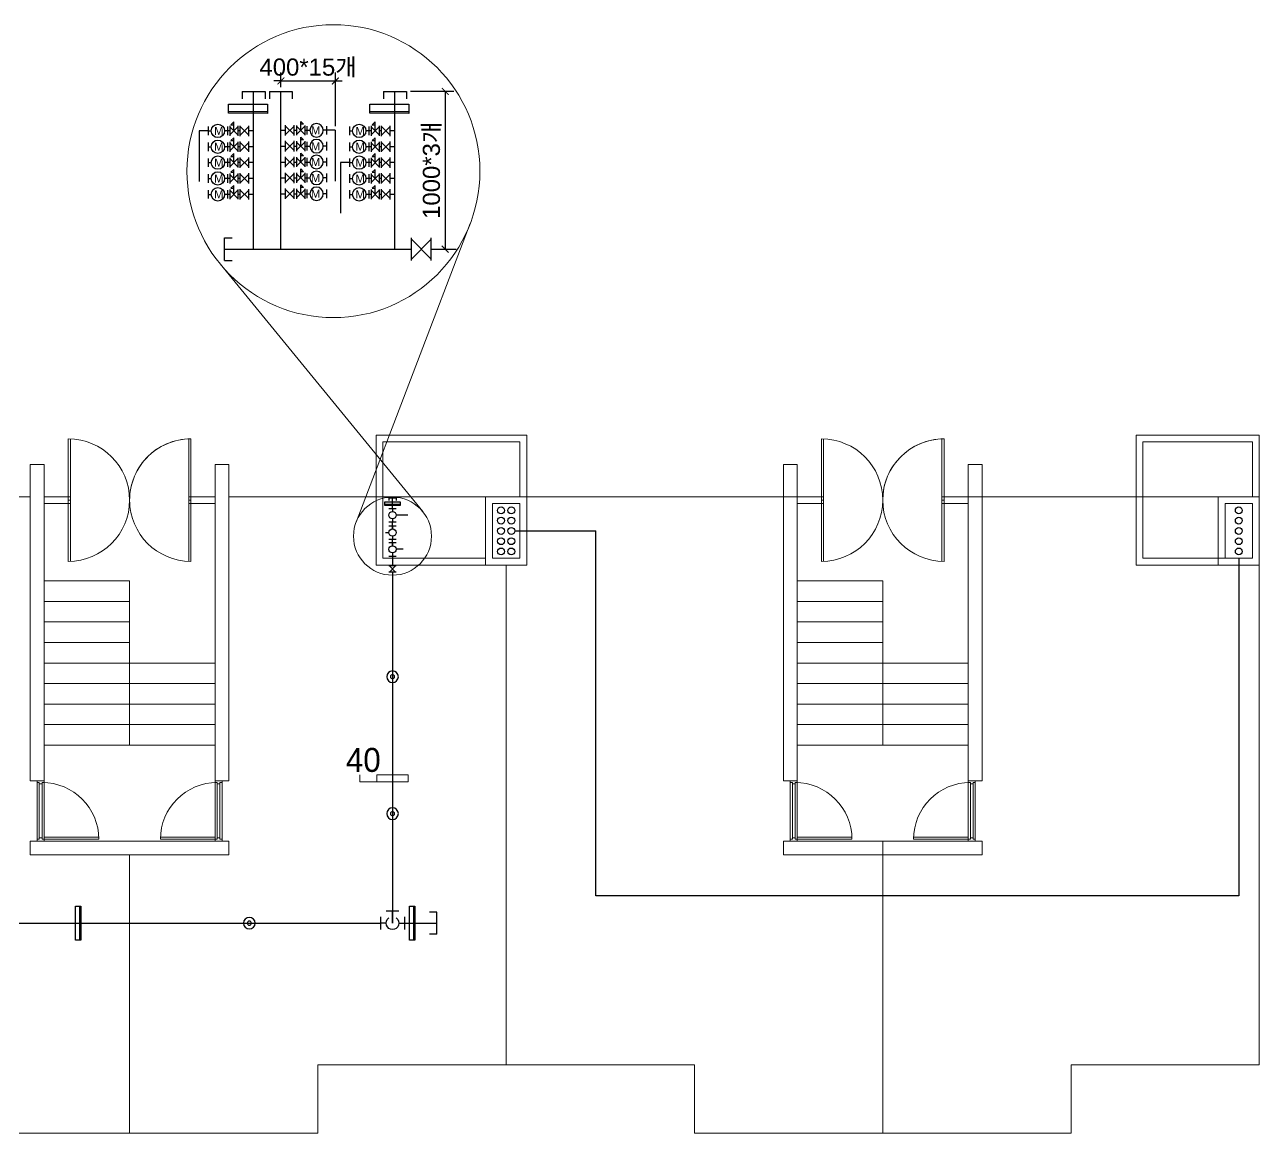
# Model space of a CAD drawing. Header units: millimetres. Extents: x 77978 to 1977917, y -128530 to 383426.
# Drawn here: x 836763 to 854795, y 93119 to 109315 of the extents above; entities that cross this region are included whole.
import ezdxf

# ---------------------------------------------------------------- set-up
doc = ezdxf.new("R2010")
doc.units = ezdxf.units.MM
doc.header["$LTSCALE"] = 20
doc.layers.get('0').update_dxf_attribs({"lineweight": 0})
for name, color, linetype, lineweight in [('PIPE(급수)', 3, 'Continuous', 30), ('WID', 6, 'Continuous', 0), ('건축선', 7, 'Continuous', 0), ('급수', 3, 'Continuous', 30), ('치수선', 1, 'Continuous', 0)]:
    doc.layers.add(name, color=color, linetype=linetype, lineweight=lineweight)
doc.layers.add('가데', color=2, linetype='Continuous')
doc.layers.add('급수부품', color=2, linetype='Continuous')
doc.styles.get("Standard").update_dxf_attribs({"font": 'arial.ttf'})
doc.styles.add('굴림700', font='gulim.ttc', dxfattribs={"height": 700})
doc.styles.add('수도공사', font='malgun.ttf', dxfattribs={"height": 300})
doc.dimstyles.new('태림-100', dxfattribs={"dimscale": 100, "dimtxt": 2.5, "dimasz": 1, "dimexe": 1.25, "dimexo": 0.625, "dimgap": 0.5, "dimtad": 1, "dimdec": 0, "dimzin": 1, "dimdsep": 46, "dimtxsty": 'Standard', "dimblk": 'ARCHTICK', "dimcen": 2.5, "dimclrt": 2, "dimadec": 0, "dimazin": 0, "dimtfac": 1, "dimtdec": 0, "dimtix": 1, "dimtmove": 0, "dimatfit": 3, "dimfxl": 1, "dimarcsym": 0})

# ---------------------------------------------------------------- blocks, each defined once
blk = doc.blocks.new('A$Cb09a5c7e')
at = {"layer": '급수부품', "color": 2}
for p, q in [((75, 0), (-75, 0)), ((-75, 0), (-75, -50)), ((75, 0), (75, -50))]:
    blk.add_line(p, q, dxfattribs=at)
blk = doc.blocks.new('G$C777399D7')
at = {"layer": '급수부품'}
for p, q in [((-100, 165), (100, 165)), ((-100, 0), (100, 0)), ((-82.5, 165), (82.5, 165)), ((-82.5, 165), (82.5, 0)), ((82.5, 165), (-82.5, 0)), ((-82.5, 0), (82.5, 0))]:
    blk.add_line(p, q, dxfattribs=at)
blk = doc.blocks.new('G$CA49DD9BD')
at = {"layer": '급수부품'}
for p, q in [((-160, 35), (-160, -35)), ((-160, 0), (-135, 0)), ((0, 0), (-25, 0)), ((0, 35), (0, -35))]:
    blk.add_line(p, q, dxfattribs=at)
blk.add_circle((-80, 0), 55, dxfattribs=at)
blk = doc.blocks.new('A$Ce61dc017')
at = {"layer": '급수부품'}
for p, q in [((-75, 65), (75, 65)), ((-75, -65), (75, -65))]:
    blk.add_line(p, q, dxfattribs=at)
at = {"layer": '급수부품', "color": 2}
for p, q in [((-65, -65), (65, 65)), ((-65, 65), (65, -65))]:
    blk.add_line(p, q, dxfattribs=at)
blk = doc.blocks.new('_ArchTick')
at = {"color": 0, "linetype": 'ByBlock', "const_width": 0.15}
blk.add_lwpolyline([(-0.5, -0.5), (0.5, 0.5)], dxfattribs=at)
blk = doc.blocks.new('*D5252')
at = {"layer": 'Defpoints', "color": 0}
for p in [(842338, 108341), (842745, 106035), (842905, 106035)]:
    blk.add_point(p, dxfattribs=at)
at = {"layer": '치수선', "color": 0, "lineweight": -2}
for p, q in [((842400, 108341), (843030, 108341)), ((842905, 108341), (842905, 106035)), ((842808, 106035), (843030, 106035))]:
    blk.add_line(p, q, dxfattribs=at)
at = {"layer": '치수선', "color": 0, "linetype": 'ByBlock', "lineweight": -2, "xscale": 100, "yscale": 100, "zscale": 100}
for p, rotation in [((842905, 108341), 90), ((842905, 106035), 270)]:
    blk.add_blockref('_ArchTick', p, dxfattribs=dict(at, rotation=rotation))
at = {"layer": '치수선', "color": 2, "insert": (842716, 107188), "char_height": 250, "attachment_point": 5, "rotation": 90}
blk.add_mtext('1000*3개', dxfattribs=at)
blk = doc.blocks.new('*D5253')
at = {"layer": 'Defpoints', "color": 0}
for p in [(841300, 108492), (840504, 108340), (841300, 107771)]:
    blk.add_point(p, dxfattribs=at)
at = {"layer": '치수선', "color": 0, "lineweight": -2}
for p, q in [((840504, 108403), (840504, 108617)), ((841300, 107834), (841300, 108617)), ((840504, 108492), (840404, 108492)), ((840504, 108492), (841300, 108492)), ((841300, 108492), (841400, 108492))]:
    blk.add_line(p, q, dxfattribs=at)
at = {"layer": '치수선', "color": 0, "linetype": 'ByBlock', "lineweight": -2, "xscale": 100, "yscale": 100, "zscale": 100}
blk.add_blockref('_ArchTick', (840504, 108492), dxfattribs=at)
at = {"layer": '치수선', "color": 0, "linetype": 'ByBlock', "lineweight": -2, "xscale": 100, "yscale": 100, "zscale": 100, "rotation": 180}
blk.add_blockref('_ArchTick', (841300, 108492), dxfattribs=at)
at = {"layer": '치수선', "color": 2, "insert": (840902, 108682), "char_height": 250, "attachment_point": 5}
blk.add_mtext('400*15{\\f굴림|b0|i0|c129|p50;개}', dxfattribs=at)
blk = doc.blocks.new('A$Cee755bb0')
at = {"layer": '급수부품'}
for p, q in [((0, 319), (0, -319)), ((524, -262), (0, 262)), ((0, -262), (524, 262)), ((524, 319), (524, -319))]:
    blk.add_line(p, q, dxfattribs=at)
at = {"layer": '급수부품', "linetype": 'Continuous'}
for p, q in [((262, 579), (441, 400)), ((262, 0), (262, 579)), ((441, 400), (262, 400))]:
    blk.add_line(p, q, dxfattribs=at)
blk = doc.blocks.new('A$Cf2ca77ac')
at = {"layer": '가데', "color": 1}
blk.add_line((-15, 250), (-15, -250), dxfattribs=at)
at = {"layer": '가데'}
blk.add_lwpolyline([(-75, -250), (0, -250), (0, 250), (-75, 250)], close=True, dxfattribs=at)
blk = doc.blocks.new('A$C79955f8c')
at = {"layer": '가데'}
for radius in [85, 30]:
    blk.add_circle((0, 0), radius, dxfattribs=at)
blk = doc.blocks.new('A$C0af038e2')
at = {"layer": '급수부품', "color": 2}
for p, q in [((-140, -75), (-140, 75)), ((140, -75), (140, 75)), ((75, -140), (-75, -140))]:
    blk.add_line(p, q, dxfattribs=at)
at = {"layer": '급수부품'}
for p, q in [((-75, 0), (-140, 0)), ((75, 0), (140, 0)), ((0, 0), (0, -140))]:
    blk.add_line(p, q, dxfattribs=at)
blk.add_arc((0, 0), 75, 306.0342, 233.9661, dxfattribs=at)

msp = doc.modelspace()

# ---------------------------------------------------------------- linework, layer by layer
for p, q in [((843270.6, 106411.2), (841602.7, 102045.9)), ((839616, 105819.6), (842575.9, 102203.4)), ((841995.1, 102419.1), (841995.1, 103219.1)), ((853095.1, 102419.1), (853095.1, 103219.1)), ((837045.1, 102889.1), (836845, 102889.1)), ((839745.1, 102889.1), (839545.1, 102889.1)), ((848045.1, 102889.1), (847845, 102889.1)), ((850745.1, 102889.1), (850545.1, 102889.1)), ((836845.1, 102419.1), (828745.1, 102419.1)), ((848045.1, 102419.1), (839745.1, 102419.1)), ((841895.1, 102419.1), (841895.1, 101419.1)), ((841895.1, 102419.1), (841895.1, 101419.1)), ((841995.1, 102419.1), (841995.1, 101519.1)), ((841995.1, 102419.1), (841995.1, 101519.1)), ((854795.1, 102419.1), (850545.1, 102419.1)), ((854195.1, 102419.1), (852095.1, 102419.1)), ((852995.1, 102419.1), (852995.1, 101419.1)), ((853095.1, 102419.1), (853095.1, 101519.1)), ((854795.1, 94119.1), (854795.1, 102419.1)), ((843495.1, 101419.1), (841895.1, 101419.1)), ((843495.1, 101519.1), (841995.1, 101519.1)), ((843795.1, 94119.1), (843795.1, 101419.1)), ((854595.1, 101419.1), (852995.1, 101419.1)), ((854595.1, 101519.1), (853095.1, 101519.1)), ((838295.1, 98789.1), (838295.1, 101189.1)), ((838295.1, 98789.1), (838295.1, 101189.1)), ((849295.1, 98789.1), (849295.1, 101189.1)), ((849295.1, 93119.1), (849295.1, 97389.1)), ((838295.1, 93119.1), (838295.1, 97189.1)), ((841045.1, 93119.1), (841045.1, 94119.1)), ((841045.1, 94119.1), (846545.1, 94119.1)), ((846545.1, 94119.1), (846545.1, 93119.1)), ((852045.1, 93119.1), (852045.1, 94119.1)), ((852045.1, 94119.1), (854795.1, 94119.1)), ((835545.1, 93119.1), (841045.1, 93119.1)), ((846545.1, 93119.1), (852045.1, 93119.1))]:
    msp.add_line(p, q)
at = {"color": 5}
msp.add_line((843995.1, 102419.1), (841995.1, 102419.1), dxfattribs=at)
for points in [[(841895.1, 103319.1), (844095.1, 103319.1), (844095.1, 102419.1), (841895.1, 102419.1)], [(841995.1, 103219.1), (843995.1, 103219.1), (843995.1, 102419.1), (841995.1, 102419.1)], [(852995.1, 103319.1), (854795.1, 103319.1), (854795.1, 102419.1), (852995.1, 102419.1)], [(853095.1, 103219.1), (854695.1, 103219.1), (854695.1, 102419.1), (853095.1, 102419.1)], [(844095.1, 101419.1), (843495.1, 101419.1), (843495.1, 102419.1), (844095.1, 102419.1)], [(843995.1, 101519.1), (843595.1, 101519.1), (843595.1, 102319.1), (843995.1, 102319.1)], [(854795.1, 101419.1), (854195.1, 101419.1), (854195.1, 102419.1), (854795.1, 102419.1)], [(854695.1, 101519.1), (854295.1, 101519.1), (854295.1, 102319.1), (854695.1, 102319.1)]]:
    msp.add_lwpolyline(points, close=True)
msp.add_circle((841271.8, 107174.9), 2139.7)
at = {"layer": 'PIPE(급수)'}
for p, q in [((840106, 106034.5), (840106, 108340.9)), ((840503.9, 106034.5), (840503.9, 108340.5)), ((842170.8, 106034.5), (842170.8, 108340.9)), ((839441.6, 107762.8), (839310.3, 107762.8)), ((839310.3, 107762.8), (839310.3, 107022.4)), ((841299.7, 107771.4), (841168.3, 107771.4)), ((841299.7, 107771.4), (841299.7, 107030.9)), ((841506.4, 107299.6), (841375, 107299.6)), ((841375, 107299.6), (841375.1, 106559.1))]:
    msp.add_line(p, q, dxfattribs=at)
at = {"layer": 'WID'}
for p, q in [((837400.1, 102369.1), (837400.1, 103264.1)), ((837400.1, 102369.1), (837400.1, 103260.3)), ((837430.1, 102369.1), (837430.1, 103263.6)), ((837430.1, 102419.1), (837430.1, 103259.7)), ((839160.1, 102369.1), (839160.1, 103263.6)), ((839190.1, 102369.1), (839190.1, 103264.1)), ((848400.1, 102369.1), (848400.1, 103264.1)), ((848400.1, 102369.1), (848400.1, 103260.3)), ((848430.1, 102369.1), (848430.1, 103263.6)), ((848430.1, 102419.1), (848430.1, 103259.7)), ((850160.1, 102369.1), (850160.1, 103263.6)), ((850190.1, 102369.1), (850190.1, 103264.1)), ((837430.1, 102419.1), (837045.1, 102419.1)), ((837430.1, 102319.1), (837045.1, 102319.1)), ((837375.1, 102419.1), (837400.1, 102419.1)), ((837400.1, 102319.1), (837375.1, 102319.1)), ((837400.1, 102419.1), (837430.1, 102419.1)), ((837400.1, 102419.1), (837400.1, 102319.1)), ((837400.1, 102419.1), (837400.1, 102319.1)), ((837430.1, 102369.1), (837400.1, 102369.1)), ((837400.1, 102369.1), (837400.1, 101474.1)), ((837430.1, 102369.1), (837400.1, 102369.1)), ((837430.1, 102319.1), (837400.1, 102319.1)), ((837430.1, 102369.1), (837430.1, 101474.6)), ((839545.1, 102419.1), (839160.1, 102419.1)), ((839160.1, 102419.1), (839190.1, 102419.1)), ((839160.1, 102369.1), (839190.1, 102369.1)), ((839160.1, 102369.1), (839160.1, 101474.6)), ((839545.1, 102319.1), (839160.1, 102319.1)), ((839160.1, 102319.1), (839190.1, 102319.1)), ((839190.1, 102419.1), (839190.1, 102319.1)), ((839215.1, 102419.1), (839190.1, 102419.1)), ((839190.1, 102369.1), (839190.1, 101474.1)), ((839190.1, 102319.1), (839215.1, 102319.1)), ((839215.1, 102319.1), (839190.1, 102319.1)), ((848430.1, 102419.1), (848045.1, 102419.1)), ((848430.1, 102319.1), (848045.1, 102319.1)), ((848375.1, 102419.1), (848400.1, 102419.1)), ((848400.1, 102319.1), (848375.1, 102319.1)), ((848400.1, 102419.1), (848430.1, 102419.1)), ((848400.1, 102419.1), (848400.1, 102319.1)), ((848400.1, 102419.1), (848400.1, 102319.1)), ((848430.1, 102369.1), (848400.1, 102369.1)), ((848400.1, 102369.1), (848400.1, 101474.1)), ((848430.1, 102369.1), (848400.1, 102369.1)), ((848430.1, 102319.1), (848400.1, 102319.1)), ((848430.1, 102369.1), (848430.1, 101474.6)), ((850545.1, 102419.1), (850160.1, 102419.1)), ((850160.1, 102419.1), (850190.1, 102419.1)), ((850160.1, 102369.1), (850190.1, 102369.1)), ((850160.1, 102369.1), (850160.1, 101474.6)), ((850545.1, 102319.1), (850160.1, 102319.1)), ((850160.1, 102319.1), (850190.1, 102319.1)), ((850190.1, 102419.1), (850190.1, 102319.1)), ((850215.1, 102419.1), (850190.1, 102419.1)), ((850190.1, 102369.1), (850190.1, 101474.1)), ((850190.1, 102319.1), (850215.1, 102319.1)), ((850215.1, 102319.1), (850190.1, 102319.1)), ((837045.1, 98269.1), (836945.1, 98269.1)), ((837045.1, 98269.1), (836945.1, 98269.1)), ((837045.1, 98269.1), (836945.1, 98269.1)), ((836945.1, 98269.1), (836945.1, 98244.1)), ((837045.1, 98269.1), (836945.1, 98269.1)), ((836945.1, 98244.1), (836945.1, 97444.1)), ((836945.1, 98244.1), (836975.6, 98244.1)), ((836975.6, 98244.1), (836975.6, 97434.1)), ((836975.6, 98244.1), (836975.6, 98224.1)), ((836975.6, 98224.1), (837015.6, 98224.1)), ((837015.6, 98244.1), (837045.1, 98244.1)), ((837015.6, 98244.1), (837015.6, 97414.1)), ((837045.1, 98244.1), (837045.1, 98269.1)), ((837045.1, 97414.1), (837045.1, 98244.1)), ((839545.1, 98269.1), (839645.1, 98269.1)), ((839545.1, 98244.1), (839545.1, 98269.1)), ((839545.1, 98269.1), (839645.1, 98269.1)), ((839574.5, 98244.1), (839545.1, 98244.1)), ((839545.1, 97414.1), (839545.1, 98244.1)), ((839574.5, 98244.1), (839574.5, 97414.1)), ((839614.5, 98224.1), (839574.5, 98224.1)), ((839614.5, 98244.1), (839614.5, 97434.1)), ((839645.1, 98244.1), (839614.5, 98244.1)), ((839614.5, 98244.1), (839614.5, 98224.1)), ((839645.1, 98269.1), (839645.1, 98244.1)), ((839645.1, 98244.1), (839645.1, 97444.1)), ((848045.1, 98269.1), (847945.1, 98269.1)), ((848045.1, 98269.1), (847945.1, 98269.1)), ((848045.1, 98269.1), (847945.1, 98269.1)), ((847945.1, 98269.1), (847945.1, 98244.1)), ((848045.1, 98269.1), (847945.1, 98269.1)), ((847945.1, 98244.1), (847945.1, 97444.1)), ((847945.1, 98244.1), (847975.6, 98244.1)), ((847975.6, 98244.1), (847975.6, 97434.1)), ((847975.6, 98244.1), (847975.6, 98224.1)), ((847975.6, 98224.1), (848015.6, 98224.1)), ((848015.6, 98244.1), (848045.1, 98244.1)), ((848015.6, 98244.1), (848015.6, 97414.1)), ((848045.1, 98244.1), (848045.1, 98269.1)), ((848045.1, 97414.1), (848045.1, 98244.1)), ((850545.1, 98269.1), (850645.1, 98269.1)), ((850545.1, 98244.1), (850545.1, 98269.1)), ((850545.1, 98269.1), (850645.1, 98269.1)), ((850574.5, 98244.1), (850545.1, 98244.1)), ((850545.1, 97414.1), (850545.1, 98244.1)), ((850574.5, 98244.1), (850574.5, 97414.1)), ((850614.5, 98224.1), (850574.5, 98224.1)), ((850614.5, 98244.1), (850614.5, 97434.1)), ((850645.1, 98244.1), (850614.5, 98244.1)), ((850614.5, 98244.1), (850614.5, 98224.1)), ((850645.1, 98269.1), (850645.1, 98244.1)), ((850645.1, 98244.1), (850645.1, 97444.1)), ((836945.1, 97444.1), (836945.1, 97414.1)), ((836945.1, 97414.1), (836945.1, 97389.1)), ((836975.6, 97414.1), (836945.1, 97414.1)), ((836945.1, 97389.1), (837045.1, 97389.1)), ((836975.6, 97434.1), (836975.6, 97414.1)), ((837015.6, 97434.1), (836975.6, 97434.1)), ((837015.6, 97414.1), (837045.1, 97414.1)), ((837045.1, 97444.1), (837845, 97444.1)), ((837045.1, 97414.1), (837845.6, 97414.1)), ((837045.1, 97389.1), (837045.1, 97414.1)), ((839545.1, 97414.1), (838744.5, 97414.1)), ((839545.1, 97444.1), (838745.1, 97444.1)), ((839545.1, 97389.1), (839545.1, 97414.1)), ((839574.5, 97414.1), (839545.1, 97414.1)), ((839645.1, 97389.1), (839545.1, 97389.1)), ((839574.5, 97434.1), (839614.5, 97434.1)), ((839614.5, 97434.1), (839614.5, 97414.1)), ((839614.5, 97414.1), (839645.1, 97414.1)), ((839645.1, 97444.1), (839645.1, 97414.1)), ((839645.1, 97414.1), (839645.1, 97389.1)), ((847945.1, 97444.1), (847945.1, 97414.1)), ((847945.1, 97414.1), (847945.1, 97389.1)), ((847975.6, 97414.1), (847945.1, 97414.1)), ((847945.1, 97389.1), (848045.1, 97389.1)), ((847975.6, 97434.1), (847975.6, 97414.1)), ((848015.6, 97434.1), (847975.6, 97434.1)), ((848015.6, 97414.1), (848045.1, 97414.1)), ((848045.1, 97444.1), (848845, 97444.1)), ((848045.1, 97414.1), (848845.6, 97414.1)), ((848045.1, 97389.1), (848045.1, 97414.1)), ((850545.1, 97414.1), (849744.5, 97414.1)), ((850545.1, 97444.1), (849745.1, 97444.1)), ((850545.1, 97389.1), (850545.1, 97414.1)), ((850574.5, 97414.1), (850545.1, 97414.1)), ((850645.1, 97389.1), (850545.1, 97389.1)), ((850574.5, 97434.1), (850614.5, 97434.1)), ((850614.5, 97434.1), (850614.5, 97414.1)), ((850614.5, 97414.1), (850645.1, 97414.1)), ((850645.1, 97444.1), (850645.1, 97414.1)), ((850645.1, 97414.1), (850645.1, 97389.1))]:
    msp.add_line(p, q, dxfattribs=at)
for centre, radius, start, end in [((837400.1, 102369.1), 895, 270, 90), ((839190.1, 102369.1), 895, 90, 183.20255), ((839190.1, 102369.1), 895, 90, 270), ((848400.1, 102369.1), 895, 270, 90), ((850190.1, 102369.1), 895, 90, 183.20255), ((850190.1, 102369.1), 895, 90, 270), ((837015.6, 97414.1), 830, 0, 90), ((839574.5, 97414.1), 830, 90, 180), ((848015.6, 97414.1), 830, 0, 90), ((850574.5, 97414.1), 830, 90, 180)]:
    msp.add_arc(centre, radius, start, end, dxfattribs=at)
at = {"layer": '가데', "color": 1}
for p, q in [((839738, 108047.2), (840307, 108046.3)), ((841802.8, 108047.2), (842371.8, 108046.3)), ((842250.8, 102305.3), (842019.5, 102305))]:
    msp.add_line(p, q, dxfattribs=at)
at = {"layer": '가데'}
for points in [[(840307, 108153.3), (840307, 108019.6), (839738, 108020.5), (839738, 108153.3)], [(842371.8, 108153.3), (842371.8, 108019.6), (841802.8, 108020.5), (841802.8, 108153.3)], [(842019.5, 102338.6), (842019.5, 102296.6), (842250.8, 102296.9), (842250.8, 102338.6)]]:
    msp.add_lwpolyline(points, close=True, dxfattribs=at)
at = {"layer": '건축선'}
for p, q in [((837045.1, 98269.1), (837045.1, 102889.1)), ((839545.1, 102889.1), (839545.1, 98269.1)), ((848045.1, 98269.1), (848045.1, 102889.1)), ((850545.1, 102889.1), (850545.1, 98269.1)), ((838295.1, 101189.1), (837045.1, 101189.1)), ((838295.1, 101189.1), (838295.1, 98789.1)), ((849295.1, 101189.1), (848045.1, 101189.1)), ((849295.1, 101189.1), (849295.1, 98789.1)), ((838295.1, 100889.1), (837045.1, 100889.1)), ((849295.1, 100889.1), (848045.1, 100889.1)), ((838295.1, 100589.1), (837045.1, 100589.1)), ((849295.1, 100589.1), (848045.1, 100589.1)), ((838295.1, 100289.1), (837045.1, 100289.1)), ((849295.1, 100289.1), (848045.1, 100289.1)), ((839545.1, 99989.1), (837045.1, 99989.1)), ((850545.1, 99989.1), (848045.1, 99989.1)), ((839545.1, 99689.1), (837045.1, 99689.1)), ((850545.1, 99689.1), (848045.1, 99689.1)), ((839545.1, 99389.1), (837045.1, 99389.1)), ((850545.1, 99389.1), (848045.1, 99389.1)), ((839545.1, 99089.1), (837045.1, 99089.1)), ((850545.1, 99089.1), (848045.1, 99089.1)), ((839545.1, 98789.1), (837045.1, 98789.1)), ((850545.1, 98789.1), (848045.1, 98789.1)), ((837045.1, 98269.1), (836845.1, 98269.1)), ((837045.1, 98269.1), (836845.1, 98269.1)), ((839545.1, 98269.1), (839745.1, 98269.1)), ((839545.1, 98269.1), (839745.1, 98269.1)), ((848045.1, 98269.1), (847845.1, 98269.1)), ((848045.1, 98269.1), (847845.1, 98269.1)), ((850545.1, 98269.1), (850745.1, 98269.1)), ((850545.1, 98269.1), (850745.1, 98269.1)), ((839745.1, 97389.1), (836845.1, 97389.1)), ((836845.1, 97189.1), (836845.1, 97389.1)), ((839745.1, 97389.1), (839745.1, 97189.1)), ((850745.1, 97389.1), (847845.1, 97389.1)), ((847845.1, 97189.1), (847845.1, 97389.1)), ((850745.1, 97389.1), (850745.1, 97189.1)), ((838295.1, 97189.1), (836845.1, 97189.1)), ((839745.1, 97189.1), (838295.1, 97189.1)), ((849295.1, 97189.1), (847845.1, 97189.1)), ((850745.1, 97189.1), (849295.1, 97189.1))]:
    msp.add_line(p, q, dxfattribs=at)
for points in [[(836845, 102889.1), (836845.1, 102629.1), (836845.1, 98269.1)], [(839745.1, 98269.1), (839745.1, 102889.1)], [(847845, 102889.1), (847845.1, 102629.1), (847845.1, 98269.1)], [(850745.1, 98269.1), (850745.1, 102889.1)]]:
    msp.add_lwpolyline(points, dxfattribs=at)
msp.add_circle((842135, 101842.5), 569.8, dxfattribs=at)
at = {"layer": '급수'}
for p, q in [((839756.7, 107762.8), (839726.7, 107762.8)), ((839910.7, 107762.9), (839875.3, 107762.9)), ((840106, 107762.9), (840035.6, 107762.9)), ((840503.9, 107771.4), (840574.3, 107771.4)), ((840699.2, 107771.4), (840734.6, 107771.4)), ((840853.3, 107771.4), (840883.3, 107771.4)), ((841299.7, 107771.4), (841299.7, 107771.4)), ((841821.4, 107762.8), (841791.4, 107762.8)), ((841975.5, 107762.9), (841940.1, 107762.9)), ((842170.8, 107762.9), (842100.4, 107762.9)), ((839756.7, 107531.2), (839726.7, 107531.2)), ((839910.7, 107531.2), (839875.3, 107531.2)), ((840106, 107531.2), (840035.6, 107531.2)), ((840503.9, 107539.8), (840574.3, 107539.8)), ((840699.2, 107539.8), (840734.6, 107539.8)), ((840853.3, 107539.8), (840883.3, 107539.8)), ((841821.4, 107531.2), (841791.4, 107531.2)), ((841975.5, 107531.2), (841940.1, 107531.2)), ((842170.8, 107531.2), (842100.4, 107531.2)), ((839756.7, 107299.6), (839726.7, 107299.6)), ((839910.7, 107299.6), (839875.3, 107299.6)), ((840106, 107299.6), (840035.6, 107299.6)), ((840503.9, 107308.2), (840574.3, 107308.2)), ((840699.2, 107308.2), (840734.6, 107308.2)), ((840853.3, 107308.1), (840883.3, 107308.1)), ((841821.4, 107299.6), (841791.4, 107299.6)), ((841975.5, 107299.6), (841940.1, 107299.6)), ((842170.8, 107299.6), (842100.4, 107299.6)), ((839756.7, 107067.9), (839726.7, 107067.9)), ((839910.7, 107068), (839875.3, 107068)), ((840106, 107068), (840035.6, 107068)), ((840503.9, 107076.5), (840574.3, 107076.5)), ((840699.2, 107076.5), (840734.6, 107076.5)), ((840853.3, 107076.5), (840883.3, 107076.5)), ((841821.4, 107067.9), (841791.4, 107067.9)), ((841975.5, 107068), (841940.1, 107068)), ((842170.8, 107068), (842100.4, 107068)), ((839756.7, 106836.3), (839726.7, 106836.3)), ((839910.7, 106836.3), (839875.3, 106836.3)), ((840106, 106836.3), (840035.6, 106836.3)), ((840503.9, 106844.9), (840574.3, 106844.9)), ((840699.2, 106844.9), (840734.6, 106844.9)), ((840853.3, 106844.9), (840883.3, 106844.9)), ((841821.4, 106836.3), (841791.4, 106836.3)), ((841975.5, 106836.3), (841940.1, 106836.3)), ((842170.8, 106836.3), (842100.4, 106836.3)), ((839682.5, 106034.5), (842411.2, 106034.5)), ((842700.8, 106034.5), (843063.2, 106034.5)), ((842135, 102247.8), (842135, 102396.6)), ((842360, 102149.9), (842187.6, 102149.9)), ((842033.3, 101895), (842082.3, 101895)), ((842135, 101947.7), (842135, 102052)), ((843920.1, 101919.1), (845103.7, 101919.1)), ((845103.7, 96587.3), (845103.7, 101919.1)), ((842135, 101702.9), (842135, 101799.3)), ((842135, 101702.9), (842135, 101797.2)), ((842135, 101563.1), (842135, 101409.6)), ((842288.4, 101650.3), (842187.6, 101650.3)), ((842135, 101364.1), (842135, 101364.1)), ((854495.1, 101519.1), (854495.1, 96587.3)), ((842135, 101318.6), (842135, 96189.1)), ((854495.1, 96587.3), (845103.7, 96587.3)), ((831310, 96189.1), (841960, 96189.1)), ((842310, 96189.1), (842782, 96189.1))]:
    msp.add_line(p, q, dxfattribs=at)
for centre in [(843720.1, 102219.1), (843870.1, 102219.1), (854495.1, 102219.1), (843720.1, 102069.1), (843870.1, 102069.1), (854495.1, 102069.1), (843720.1, 101919.1), (843870.1, 101919.1), (854495.1, 101919.1), (843720.1, 101769.1), (843870.1, 101769.1), (854495.1, 101769.1), (843720.1, 101619.1), (843870.1, 101619.1), (854495.1, 101619.1)]:
    msp.add_circle(centre, 50, dxfattribs=at)
at = {"layer": '급수부품', "color": 2}
for p, q in [((842082.5, 102247.8), (842187.5, 102247.8)), ((842082.5, 102052), (842187.5, 102052)), ((842082.5, 101993), (842187.5, 101993)), ((842082.5, 101797.2), (842187.5, 101797.2)), ((842082.5, 101748.2), (842187.5, 101748.2)), ((842082.5, 101552.4), (842187.5, 101552.4))]:
    msp.add_line(p, q, dxfattribs=at)
at = {"layer": '급수부품'}
for p, q in [((842135, 102247.8), (842135, 102202.5)), ((842135, 102097.4), (842135, 102052)), ((842135, 101993), (842135, 101947.7)), ((842135, 101842.5), (842135, 101797.2)), ((842135, 101748.2), (842135, 101702.9)), ((842135, 101597.8), (842135, 101552.4))]:
    msp.add_line(p, q, dxfattribs=at)
for centre in [(842135, 102149.9), (842135, 101895), (842135, 101650.3)]:
    msp.add_circle(centre, 52.6, dxfattribs=at)
at = {"layer": '치수선'}
for p, q in [((841656.7, 98353.9), (841656.7, 98253.9)), ((842363.2, 98353.9), (841906.7, 98353.9)), ((841906.7, 98353.9), (841906.7, 98253.9)), ((842363.2, 98253.9), (842363.2, 98353.9)), ((841906.7, 98253.9), (841656.7, 98253.9)), ((842363.2, 98253.9), (841906.7, 98253.9))]:
    msp.add_line(p, q, dxfattribs=at)

# ---------------------------------------------------------------- block references
at = {"layer": 'PIPE(급수)'}
for p, xscale, yscale, zscale in [((840106, 108340.9), -2.227272725, 2.227272725, 2.227272725), ((840503.9, 108340.5), -2.227272725, 2.227272725, 2.227272725), ((842170.8, 108340.9), -2.227272725, 2.227272725, 2.227272725), ((842135, 102396.6), 0.7000000000000001, 0.7000000000000001, 0.7000000000000001)]:
    msp.add_blockref('A$Cb09a5c7e', p, dxfattribs=dict(at, xscale=xscale, yscale=yscale, zscale=zscale))
for name, p, xscale, yscale, zscale, rotation in [('A$Cb09a5c7e', (839682.5, 106034.5), -2.227272725, 2.227272725, 2.227272725, 89.99999999999972), ('A$Ce61dc017', (842556, 106034.5), -2.227272725, 2.227272725, 2.227272725, 270), ('A$Ce61dc017', (842135, 101364.1), 0.7000000000000001, 0.7000000000000001, 0.7000000000000001, 180), ('A$Cb09a5c7e', (842782, 96188.5), 2.125, 2.125, 2.125, 270.0000000000008)]:
    msp.add_blockref(name, p, dxfattribs=dict(at, xscale=xscale, yscale=yscale, zscale=zscale, rotation=rotation))
at = {"layer": '가데', "xscale": -1}
for p in [(842135, 99789.1), (842135, 97789.1), (840044, 96189.1)]:
    msp.add_blockref('A$C79955f8c', p, dxfattribs=at)
at = {"layer": '가데', "xscale": -1, "rotation": 180}
for p in [(837581.5, 96189.1), (842460.1, 96189.1)]:
    msp.add_blockref('A$Cf2ca77ac', p, dxfattribs=at)
at = {"layer": '급수부품'}
for name, p, xscale, yscale, zscale, rotation in [('G$CA49DD9BD', (839726.7, 107762.8), 1.781818179999999, 1.78181818, 1.78181818, 0.000137229028932234), ('A$Cee755bb0', (839875.3, 107762.9), -0.2266666668336514, 0.2266666668336516, 0.2266666668336517, 0.01390590346156414), ('G$C777399D7', (840035.6, 107762.9), 0.7572727264999998, 0.7572727264999999, 0.7572727265, 90.00013722902895), ('G$C777399D7', (840574.3, 107771.4), -0.7572727264999998, 0.7572727264999999, 0.7572727265, 269.999862770971), ('A$Cee755bb0', (840734.6, 107771.4), 0.2266666668336514, 0.2266666668336516, 0.2266666668336517, 359.9860940965385), ('G$CA49DD9BD', (840883.3, 107771.4), -1.781818179999999, 1.78181818, 1.78181818, 359.999862770971), ('G$CA49DD9BD', (841791.4, 107762.8), 1.781818179999999, 1.78181818, 1.78181818, 0.000137229028932234), ('A$Cee755bb0', (841940.1, 107762.9), -0.2266666668336514, 0.2266666668336516, 0.2266666668336517, 0.01390590346156414), ('G$C777399D7', (842100.4, 107762.9), 0.7572727264999998, 0.7572727264999999, 0.7572727265, 90.00013722902895), ('A$Cee755bb0', (839875.3, 107531.2), -0.2266666668336514, 0.2266666668336516, 0.2266666668336517, 0.01390590346156414), ('A$Cee755bb0', (840734.6, 107539.8), 0.2266666668336514, 0.2266666668336516, 0.2266666668336517, 359.9860940965385), ('A$Cee755bb0', (841940.1, 107531.2), -0.2266666668336514, 0.2266666668336516, 0.2266666668336517, 0.01390590346156414), ('G$CA49DD9BD', (839726.7, 107531.2), 1.781818179999999, 1.78181818, 1.78181818, 0.000137229028932234), ('G$C777399D7', (840035.6, 107531.2), 0.7572727264999998, 0.7572727264999999, 0.7572727265, 90.00013722902895), ('G$C777399D7', (840574.3, 107539.8), -0.7572727265, 0.7572727265, 0.7572727265, 270), ('G$CA49DD9BD', (840883.3, 107539.8), -1.781818179999999, 1.78181818, 1.78181818, 359.999862770971), ('G$CA49DD9BD', (841791.4, 107531.2), 1.781818179999999, 1.78181818, 1.78181818, 0.000137229028932234), ('G$C777399D7', (842100.4, 107531.2), 0.7572727264999998, 0.7572727264999999, 0.7572727265, 90.00013722902895), ('G$CA49DD9BD', (839726.7, 107299.6), 1.781818179999999, 1.78181818, 1.78181818, 0.000137229028932234), ('A$Cee755bb0', (839875.3, 107299.6), -0.2266666668336514, 0.2266666668336516, 0.2266666668336517, 0.01390590346156414), ('G$C777399D7', (840035.6, 107299.6), 0.7572727264999998, 0.7572727264999999, 0.7572727265, 90.00013722902895), ('G$C777399D7', (840574.3, 107308.2), -0.7572727265, 0.7572727265, 0.7572727265, 270), ('A$Cee755bb0', (840734.6, 107308.2), 0.2266666668336514, 0.2266666668336516, 0.2266666668336517, 359.9860940965385), ('G$CA49DD9BD', (840883.3, 107308.1), -1.781818179999999, 1.78181818, 1.78181818, 359.999862770971), ('G$CA49DD9BD', (841791.4, 107299.6), 1.781818179999999, 1.78181818, 1.78181818, 0.000137229028932234), ('A$Cee755bb0', (841940.1, 107299.6), -0.2266666668336514, 0.2266666668336516, 0.2266666668336517, 0.01390590346156414), ('G$C777399D7', (842100.4, 107299.6), 0.7572727264999998, 0.7572727264999999, 0.7572727265, 90.00013722902895), ('G$CA49DD9BD', (839726.7, 107067.9), 1.781818179999999, 1.78181818, 1.78181818, 0.000137229028932234), ('A$Cee755bb0', (839875.3, 107068), -0.2266666668336514, 0.2266666668336516, 0.2266666668336517, 0.01390590346156414), ('G$C777399D7', (840035.6, 107068), 0.7572727264999998, 0.7572727264999999, 0.7572727265, 90.00013722902895), ('G$C777399D7', (840574.3, 107076.5), -0.7572727265, 0.7572727265, 0.7572727265, 270), ('A$Cee755bb0', (840734.6, 107076.5), 0.2266666668336514, 0.2266666668336516, 0.2266666668336517, 359.9860940965385), ('G$CA49DD9BD', (840883.3, 107076.5), -1.781818179999999, 1.78181818, 1.78181818, 359.999862770971), ('G$CA49DD9BD', (841791.4, 107067.9), 1.781818179999999, 1.78181818, 1.78181818, 0.000137229028932234), ('A$Cee755bb0', (841940.1, 107068), -0.2266666668336514, 0.2266666668336516, 0.2266666668336517, 0.01390590346156414), ('G$C777399D7', (842100.4, 107068), 0.7572727264999998, 0.7572727264999999, 0.7572727265, 90.00013722902895), ('G$CA49DD9BD', (839726.7, 106836.3), 1.781818179999999, 1.78181818, 1.78181818, 0.000137229028932234), ('A$Cee755bb0', (839875.3, 106836.3), -0.2266666668336514, 0.2266666668336516, 0.2266666668336517, 0.01390590346156414), ('A$Cee755bb0', (840734.6, 106844.9), 0.2266666668336514, 0.2266666668336516, 0.2266666668336517, 359.9860940965385), ('G$CA49DD9BD', (840883.3, 106844.9), -1.781818179999999, 1.78181818, 1.78181818, 359.999862770971), ('G$CA49DD9BD', (841791.4, 106836.3), 1.781818179999999, 1.78181818, 1.78181818, 0.000137229028932234), ('A$Cee755bb0', (841940.1, 106836.3), -0.2266666668336514, 0.2266666668336516, 0.2266666668336517, 0.01390590346156414), ('G$C777399D7', (840035.6, 106836.3), 0.7572727264999998, 0.7572727264999999, 0.7572727265, 90.00013722902895), ('G$C777399D7', (840574.3, 106844.9), -0.7572727265, 0.7572727265, 0.7572727265, 270), ('G$C777399D7', (842100.4, 106836.3), 0.7572727264999998, 0.7572727264999999, 0.7572727265, 90.00013722902895), ('A$C0af038e2', (842135, 96189.1), -1.25, 1.25, 1.25, 180)]:
    msp.add_blockref(name, p, dxfattribs=dict(at, xscale=xscale, yscale=yscale, zscale=zscale, rotation=rotation))

# ---------------------------------------------------------------- texts
at = {"layer": '급수부품', "linetype": 'ByBlock', "char_height": 116.9, "style": '수도공사'}
for insert, attachment_point, rotation in [((839528.3, 107820.4), 1, 0.30357), ((841081.6, 107829), 3, 359.69643), ((841593.1, 107820.4), 1, 0.30357), ((839528.3, 107588.8), 1, 0.30357), ((841081.6, 107597.3), 3, 359.69643), ((841593.1, 107588.8), 1, 0.30357), ((839528.3, 107357.1), 1, 0.30357), ((841081.6, 107365.7), 3, 359.69643), ((841593.1, 107357.1), 1, 0.30357), ((839528.3, 107125.5), 1, 0.30357), ((841081.6, 107134), 3, 359.69643), ((841593.1, 107125.5), 1, 0.30357), ((839528.3, 106893.9), 1, 0.30357), ((841081.6, 106902.4), 3, 359.69643), ((841593.1, 106893.9), 1, 0.30357)]:
    msp.add_mtext_dynamic_manual_height_columns('M', width=26.715, gutter_width=128.6, heights=[0], dxfattribs=dict(at, insert=insert, attachment_point=attachment_point, rotation=rotation))
at = {"layer": '치수선', "color": 2, "insert": (841453.7, 98748.7), "char_height": 350, "attachment_point": 1, "style": '굴림700'}
msp.add_mtext_dynamic_manual_height_columns('40', width=332.103, gutter_width=2625, heights=[0], dxfattribs=at)

# ---------------------------------------------------------------- dimensions: what is measured, and where the dimension line sits
at = {"layer": '치수선'}
dim = msp.add_linear_dim(base=(841299.7, 108492.4), p1=(840503.9, 108340.5), p2=(841299.7, 107771.4), text='400*15{\\f굴림|b0|i0|c129|p50;개}', dimstyle='태림-100', override={"dimtxsty": 'Standard'}, dxfattribs=at)
dim.commit()
dim.dimension.update_dxf_attribs({"geometry": '*D5253', "text_midpoint": (840901.8, 108681.6)})
dim = msp.add_linear_dim(base=(842905.3, 106034.5), p1=(842337.9, 108340.9), p2=(842745.3, 106034.5), angle=90, text='1000*3개', dimstyle='태림-100', override={"dimtxsty": 'Standard'}, dxfattribs=at)
dim.commit()
dim.dimension.update_dxf_attribs({"geometry": '*D5252', "text_midpoint": (842716.1, 107187.7)})

doc.saveas('drawing.dxf')
